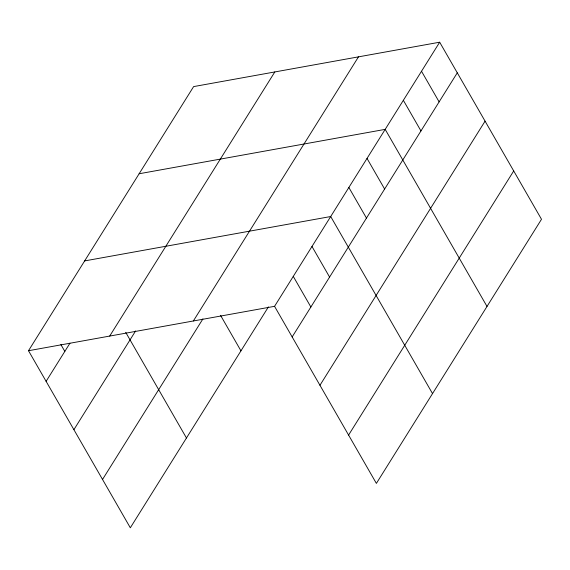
<?xml version="1.0" encoding="UTF-8"?>
<svg xmlns="http://www.w3.org/2000/svg" width="570" height="570" viewBox="0 0 570 570"><rect width="100%" height="100%" fill="white"/><g stroke="black" fill="none" stroke-linecap="round" stroke-linejoin="round"><path stroke-width="0.85" d="M268.434 306.881L130.323 527.792L28.5 350.721L193.622 86.597L439.677 42.209L541.5 219.279L376.378 483.403L274.555 306.325L439.677 42.209M46.106 381.337L69.968 343.176M109.697 336.072L274.818 71.948M73.901 429.666L135.624 330.928M193.358 320.974L358.48 56.858M102.529 479.463L202.92 318.894M292.161 336.948L457.282 72.825M319.955 385.277L485.077 121.153M348.591 435.074L513.705 170.95M139.13 173.757L385.185 129.369L487.008 306.439M84.638 260.918L330.7 216.529L432.523 393.599M28.5 350.721L274.555 306.325M421.515 71.257L439.121 101.88M403.353 100.313L420.959 130.929M367.023 158.417L384.629 189.041M348.861 187.473L366.467 218.089M311.982 246.461L329.588 277.077M293.272 276.393L310.878 307.009M220.547 315.338L240.953 350.835M125.699 332.317L186.461 437.995M60.862 344.515L64.823 351.405"/></g></svg>
